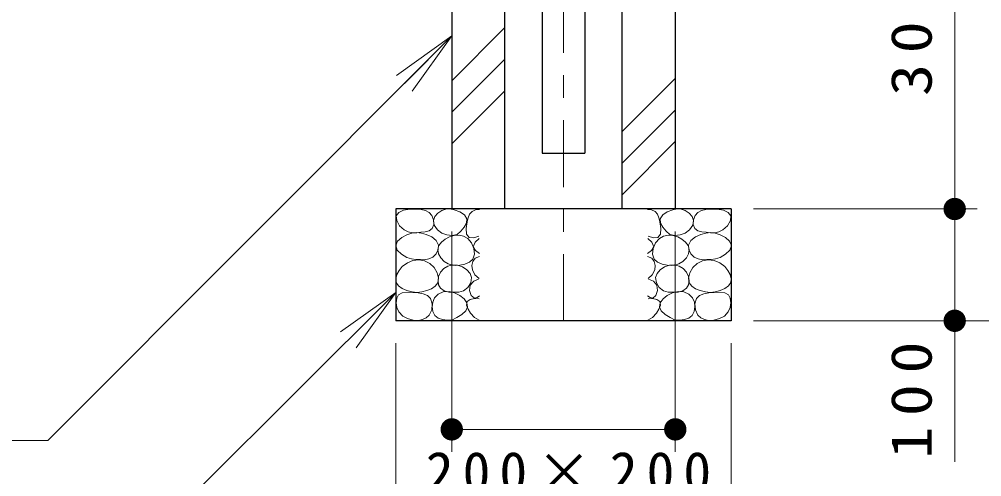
# Model space of a CAD drawing. Units: millimetres on the paper, with parts at other scales. Extents: x -365 to 0, y -26 to 257.
# Drawn here: x -87.48 to -44.43, y 35.77 to 56.23 of the extents above; entities that cross this region are included whole.
import ezdxf

# ---------------------------------------------------------------- set-up
doc = ezdxf.new("R2010")
doc.units = ezdxf.units.MM
doc.linetypes.add('USER2', pattern=[6, 3, -1, 1, -1])
doc.layers.add('LY_1', color=7, linetype='Continuous', lineweight=13)
doc.styles.add('ＭＳ ゴシック', font='')
doc.styles.get('ＭＳ ゴシック').set_extended_font_data('MS Gothic')

# ---------------------------------------------------------------- blocks, each defined once
blk = doc.blocks.new('filled_dot')
at = {"color": 0, "linetype": 'Continuous', "lineweight": -2, "const_width": 1.25}
blk.add_lwpolyline([(-0.625, 0, 1), (0.625, 0, 1)], format="xyb", close=True, dxfattribs=at)

msp = doc.modelspace()

# ---------------------------------------------------------------- linework, layer by layer
at = {"layer": 'LY_1', "lineweight": 25}
for p, q in [((-64.086, 87.726), (-64.086, 50.247)), ((-62.186, 87.726), (-62.186, 50.247)), ((-68.136, 62.747), (-68.136, 47.747)), ((-65.761, 47.747), (-65.761, 62.747)), ((-60.511, 47.747), (-60.511, 62.747)), ((-58.136, 62.747), (-58.136, 47.747)), ((-64.086, 50.247), (-62.186, 50.247)), ((-55.636, 47.747), (-70.636, 47.747)), ((-70.636, 47.747), (-70.636, 42.747)), ((-55.636, 47.747), (-55.636, 42.747)), ((-55.636, 42.747), (-70.636, 42.747))]:
    msp.add_line(p, q, dxfattribs=at)
at = {"layer": 'LY_1', "linetype": 'USER2'}
msp.add_line((-63.136, 87.726), (-63.136, 42.747), dxfattribs=at)
at = {"layer": 'LY_1'}
for p, q in [((-45.636, 62.747), (-45.636, 47.747)), ((-68.136, 53.487), (-65.761, 55.862)), ((-70.609, 53.717), (-68.136, 55.487)), ((-68.136, 55.487), (-70.255, 53.364)), ((-68.136, 55.487), (-69.901, 53.011)), ((-68.136, 52.073), (-65.761, 54.448)), ((-60.511, 51.212), (-58.136, 53.587)), ((-68.136, 50.658), (-65.761, 53.033)), ((-60.511, 49.798), (-58.136, 52.173)), ((-60.511, 48.384), (-58.136, 50.759)), ((-70.636, 47.747), (-66.886, 47.747)), ((-70.636, 47.747), (-70.636, 42.747)), ((-55.636, 47.747), (-59.386, 47.747)), ((-55.636, 47.747), (-55.636, 42.747)), ((-54.636, 47.747), (-44.636, 47.747)), ((-45.636, 47.747), (-45.636, 36.434)), ((-68.136, 46.747), (-68.136, 36.889)), ((-58.136, 46.747), (-58.136, 36.889)), ((-73.114, 42.252), (-70.636, 44.014)), ((-70.636, 44.014), (-72.761, 41.898)), ((-70.636, 44.014), (-72.409, 41.543)), ((-70.636, 42.747), (-66.886, 42.747)), ((-55.636, 42.747), (-59.386, 42.747)), ((-54.636, 42.747), (-34.636, 42.747)), ((-70.636, 41.747), (-70.636, 30.592)), ((-55.636, 41.747), (-55.636, 30.592)), ((-58.136, 37.889), (-68.136, 37.889))]:
    msp.add_line(p, q, dxfattribs=at)
for points in [[(-68.136, 55.487), (-86.205, 37.389), (-121.144, 37.389)], [(-66.93, 46.53), (-67.153, 46.458), (-67.358, 46.465), (-67.472, 46.619), (-67.488, 46.877), (-67.449, 47.166), (-67.405, 47.358), (-67.337, 47.517), (-67.228, 47.634), (-67.069, 47.703), (-66.891, 47.725)], [(-59.342, 46.53), (-59.118, 46.458), (-58.913, 46.465), (-58.799, 46.619), (-58.783, 46.877), (-58.822, 47.166), (-58.866, 47.358), (-58.934, 47.517), (-59.043, 47.634), (-59.202, 47.703), (-59.38, 47.725)], [(-66.891, 45.763), (-67.075, 45.891), (-67.176, 46.062), (-67.092, 46.263), (-66.904, 46.426)], [(-59.38, 45.763), (-59.196, 45.891), (-59.095, 46.062), (-59.179, 46.263), (-59.367, 46.426)], [(-66.917, 44.633), (-67.099, 44.8), (-67.215, 45.023), (-67.235, 45.215), (-67.193, 45.4), (-67.086, 45.542), (-66.891, 45.62)], [(-59.355, 44.633), (-59.172, 44.8), (-59.056, 45.023), (-59.036, 45.215), (-59.078, 45.4), (-59.186, 45.542), (-59.38, 45.62)], [(-66.891, 43.866), (-67.005, 43.794), (-67.124, 43.762), (-67.271, 43.873), (-67.338, 44.107), (-67.306, 44.347), (-67.154, 44.516), (-66.943, 44.607)], [(-59.38, 43.866), (-59.266, 43.794), (-59.147, 43.762), (-59, 43.873), (-58.933, 44.107), (-58.965, 44.347), (-59.117, 44.516), (-59.329, 44.607)], [(-70.636, 44.014), (-83.781, 30.926), (-90.589, 30.926)], [(-66.904, 42.775), (-67.113, 42.9), (-67.293, 43.087), (-67.406, 43.266), (-67.471, 43.452), (-67.449, 43.606), (-67.317, 43.699), (-67.118, 43.737), (-66.917, 43.736)], [(-59.367, 42.775), (-59.158, 42.9), (-58.978, 43.087), (-58.865, 43.266), (-58.8, 43.452), (-58.822, 43.606), (-58.955, 43.699), (-59.153, 43.737), (-59.355, 43.736)]]:
    msp.add_lwpolyline(points, dxfattribs=at)
for points in [[(-69.515, 46.717), (-69.705, 46.687), (-69.898, 46.685), (-70.088, 46.721), (-70.269, 46.808), (-70.469, 46.996), (-70.599, 47.228), (-70.619, 47.444), (-70.506, 47.597), (-70.29, 47.69), (-70.015, 47.736), (-69.723, 47.743), (-69.503, 47.726), (-69.308, 47.68), (-69.144, 47.594), (-69.021, 47.457), (-68.946, 47.262), (-68.937, 47.051), (-69.008, 46.873), (-69.148, 46.773), (-69.329, 46.726)], [(-67.891, 46.6), (-68.121, 46.567), (-68.354, 46.584), (-68.58, 46.665), (-68.778, 46.817), (-68.918, 47.018), (-68.956, 47.236), (-68.89, 47.413), (-68.754, 47.566), (-68.58, 47.678), (-68.401, 47.737), (-68.215, 47.748), (-68.021, 47.717), (-67.776, 47.625), (-67.571, 47.483), (-67.462, 47.301), (-67.478, 47.117), (-67.578, 46.927), (-67.727, 46.749)], [(-58.38, 46.6), (-58.15, 46.567), (-57.917, 46.584), (-57.691, 46.665), (-57.493, 46.817), (-57.353, 47.018), (-57.315, 47.236), (-57.381, 47.413), (-57.517, 47.566), (-57.691, 47.678), (-57.87, 47.737), (-58.056, 47.748), (-58.25, 47.717), (-58.495, 47.625), (-58.7, 47.483), (-58.809, 47.301), (-58.793, 47.117), (-58.694, 46.927), (-58.544, 46.749)], [(-56.756, 46.717), (-56.566, 46.687), (-56.373, 46.685), (-56.183, 46.721), (-56.002, 46.808), (-55.802, 46.996), (-55.672, 47.228), (-55.652, 47.444), (-55.765, 47.597), (-55.981, 47.69), (-56.256, 47.736), (-56.548, 47.743), (-56.768, 47.726), (-56.964, 47.68), (-57.127, 47.594), (-57.25, 47.457), (-57.325, 47.262), (-57.334, 47.051), (-57.263, 46.873), (-57.124, 46.773), (-56.942, 46.726)], [(-69.541, 45.481), (-69.74, 45.481), (-69.938, 45.513), (-70.139, 45.585), (-70.382, 45.728), (-70.573, 45.913), (-70.645, 46.117), (-70.564, 46.306), (-70.375, 46.472), (-70.139, 46.598), (-69.921, 46.667), (-69.709, 46.69), (-69.497, 46.67), (-69.281, 46.611), (-69.033, 46.498), (-68.828, 46.337), (-68.723, 46.13), (-68.739, 45.938), (-68.833, 45.749), (-68.982, 45.598), (-69.157, 45.511), (-69.348, 45.476)], [(-67.774, 45.235), (-67.948, 45.22), (-68.123, 45.235), (-68.294, 45.287), (-68.478, 45.402), (-68.631, 45.561), (-68.732, 45.746), (-68.762, 45.937), (-68.71, 46.11), (-68.594, 46.265), (-68.432, 46.396), (-68.242, 46.496), (-68.026, 46.561), (-67.81, 46.576), (-67.606, 46.535), (-67.423, 46.431), (-67.254, 46.232), (-67.146, 45.983), (-67.118, 45.728), (-67.189, 45.508), (-67.345, 45.369), (-67.553, 45.283)], [(-58.497, 45.235), (-58.323, 45.22), (-58.148, 45.235), (-57.977, 45.287), (-57.793, 45.402), (-57.641, 45.561), (-57.539, 45.746), (-57.51, 45.937), (-57.561, 46.11), (-57.677, 46.265), (-57.839, 46.396), (-58.029, 46.496), (-58.245, 46.561), (-58.461, 46.576), (-58.665, 46.535), (-58.848, 46.431), (-59.018, 46.232), (-59.125, 45.983), (-59.153, 45.728), (-59.082, 45.508), (-58.927, 45.369), (-58.718, 45.283)], [(-56.73, 45.481), (-56.531, 45.481), (-56.333, 45.513), (-56.132, 45.585), (-55.889, 45.728), (-55.698, 45.913), (-55.626, 46.117), (-55.707, 46.306), (-55.896, 46.472), (-56.132, 46.598), (-56.35, 46.667), (-56.562, 46.69), (-56.774, 46.67), (-56.99, 46.611), (-57.238, 46.498), (-57.443, 46.337), (-57.549, 46.13), (-57.532, 45.938), (-57.438, 45.749), (-57.289, 45.598), (-57.114, 45.511), (-56.923, 45.476)], [(-69.697, 44.014), (-69.914, 44.045), (-70.139, 44.101), (-70.349, 44.187), (-70.518, 44.304), (-70.619, 44.456), (-70.638, 44.628), (-70.59, 44.816), (-70.488, 45.003), (-70.347, 45.171), (-70.123, 45.339), (-69.871, 45.442), (-69.607, 45.476), (-69.349, 45.434), (-69.112, 45.313), (-68.925, 45.128), (-68.792, 44.899), (-68.731, 44.66), (-68.762, 44.443), (-68.872, 44.292), (-69.044, 44.178), (-69.255, 44.097), (-69.48, 44.044)], [(-68.047, 44.027), (-68.265, 44.034), (-68.478, 44.091), (-68.645, 44.209), (-68.725, 44.361), (-68.75, 44.542), (-68.723, 44.729), (-68.633, 44.925), (-68.491, 45.084), (-68.31, 45.196), (-68.099, 45.248), (-67.872, 45.233), (-67.651, 45.157), (-67.459, 45.031), (-67.319, 44.867), (-67.254, 44.677), (-67.29, 44.45), (-67.417, 44.243), (-67.605, 44.092), (-67.822, 44.026)], [(-58.224, 44.027), (-58.006, 44.034), (-57.793, 44.091), (-57.627, 44.209), (-57.546, 44.361), (-57.521, 44.542), (-57.549, 44.729), (-57.638, 44.925), (-57.78, 45.084), (-57.962, 45.196), (-58.172, 45.248), (-58.399, 45.233), (-58.62, 45.157), (-58.813, 45.031), (-58.952, 44.867), (-59.017, 44.677), (-58.982, 44.45), (-58.855, 44.243), (-58.666, 44.092), (-58.449, 44.026)], [(-56.574, 44.014), (-56.357, 44.045), (-56.132, 44.101), (-55.922, 44.187), (-55.754, 44.304), (-55.652, 44.456), (-55.633, 44.628), (-55.681, 44.816), (-55.783, 45.003), (-55.925, 45.171), (-56.148, 45.339), (-56.401, 45.442), (-56.664, 45.476), (-56.923, 45.434), (-57.159, 45.313), (-57.346, 45.128), (-57.479, 44.899), (-57.54, 44.66), (-57.51, 44.443), (-57.399, 44.292), (-57.227, 44.178), (-57.016, 44.097), (-56.791, 44.044)], [(-69.617, 42.754), (-69.865, 42.78), (-70.111, 42.844), (-70.331, 42.96), (-70.501, 43.144), (-70.586, 43.34), (-70.619, 43.555), (-70.597, 43.756), (-70.514, 43.91), (-70.347, 44.001), (-70.126, 44.025), (-69.877, 44.014), (-69.634, 43.993), (-69.409, 43.952), (-69.22, 43.874), (-69.084, 43.741), (-69.012, 43.507), (-69.034, 43.238), (-69.149, 43.001), (-69.283, 42.881), (-69.444, 42.802)], [(-68.127, 42.78), (-68.335, 42.776), (-68.547, 42.802), (-68.741, 42.869), (-68.893, 42.988), (-68.984, 43.159), (-69.015, 43.364), (-68.988, 43.576), (-68.906, 43.767), (-68.739, 43.94), (-68.516, 44.038), (-68.257, 44.053), (-68.011, 43.995), (-67.778, 43.882), (-67.586, 43.731), (-67.46, 43.557), (-67.425, 43.378), (-67.508, 43.195), (-67.682, 43.031), (-67.903, 42.89)], [(-58.144, 42.78), (-57.936, 42.776), (-57.724, 42.802), (-57.53, 42.869), (-57.378, 42.988), (-57.287, 43.159), (-57.256, 43.364), (-57.283, 43.576), (-57.365, 43.767), (-57.532, 43.94), (-57.755, 44.038), (-58.014, 44.053), (-58.26, 43.995), (-58.493, 43.882), (-58.685, 43.731), (-58.811, 43.557), (-58.846, 43.378), (-58.764, 43.195), (-58.589, 43.031), (-58.368, 42.89)], [(-56.654, 42.754), (-56.406, 42.78), (-56.16, 42.844), (-55.941, 42.96), (-55.771, 43.144), (-55.686, 43.34), (-55.652, 43.555), (-55.674, 43.756), (-55.758, 43.91), (-55.924, 44.001), (-56.146, 44.025), (-56.394, 44.014), (-56.637, 43.993), (-56.862, 43.952), (-57.051, 43.874), (-57.187, 43.741), (-57.26, 43.507), (-57.237, 43.238), (-57.122, 43.001), (-56.988, 42.881), (-56.827, 42.802)]]:
    msp.add_lwpolyline(points, close=True, dxfattribs=at)

# ---------------------------------------------------------------- block references
at = {"layer": 'LY_1', "xscale": 0.4, "yscale": 0.4}
for p, rotation in [((-45.636, 47.747), 90), ((-45.636, 47.747), 270), ((-45.636, 42.747), 90), ((-58.136, 37.889), 180)]:
    msp.add_blockref('filled_dot', p, dxfattribs=dict(at, rotation=rotation))
msp.add_blockref('filled_dot', (-68.136, 37.889), dxfattribs=at)

# ---------------------------------------------------------------- texts
at = {"layer": 'LY_1', "char_height": 1.833, "attachment_point": 8, "rotation": 90, "style": 'ＭＳ ゴシック'}
for s, insert in [('\\T1.33;\\W1.15;300', (-46.636, 55.663)), ('\\T1.33;\\W1.15;100', (-46.636, 39.434))]:
    msp.add_mtext(s, dxfattribs=dict(at, insert=insert))
at = {"layer": 'LY_1', "insert": (-62.715, 36.889), "char_height": 1.833, "attachment_point": 2, "style": 'ＭＳ ゴシック'}
msp.add_mtext('\\T1.32;200×200', dxfattribs=at)

doc.saveas('drawing.dxf')
